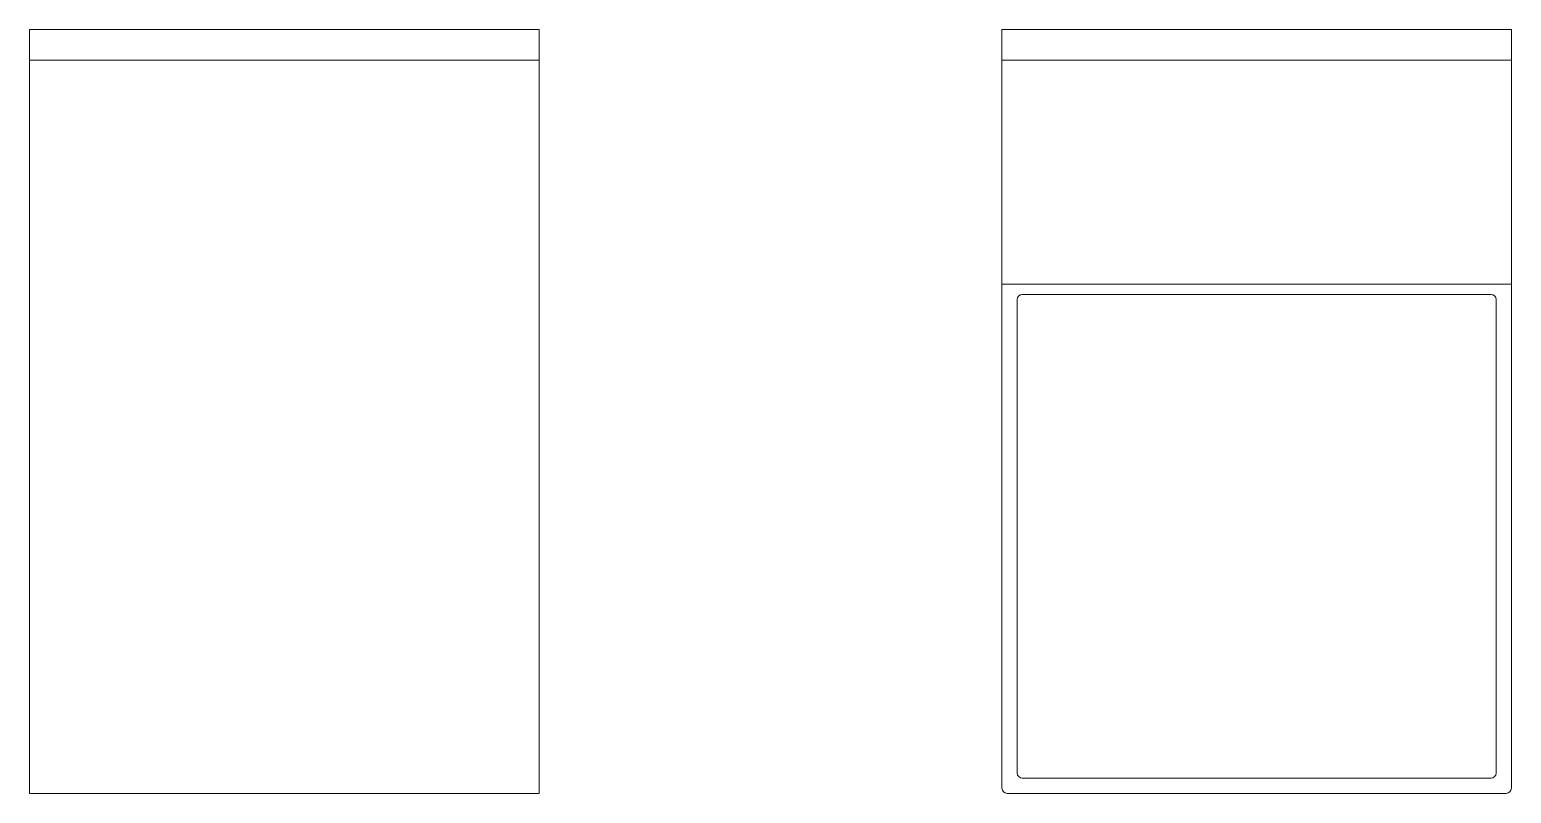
# Model space of a CAD drawing. Header units: millimetres. Extents: x -1085 to 10527, y 119 to 3003.
# Drawn here: x 9048.9 to 9194.3, y 2590.6 to 2665.6 of the extents above; entities that cross this region are included whole.
import ezdxf

# ---------------------------------------------------------------- set-up
doc = ezdxf.new("R2010")
doc.units = ezdxf.units.MM
doc.layers.add('A-FURN', color=2, linetype='Continuous', lineweight=18)

msp = doc.modelspace()

# ---------------------------------------------------------------- linework, layer by layer
at = {"layer": 'A-FURN'}
for p, q in [((9098.91, 2665.61), (9048.91, 2665.61)), ((9048.91, 2665.61), (9048.91, 2590.61)), ((9098.91, 2590.61), (9098.91, 2665.61)), ((9144.34, 2665.61), (9194.34, 2665.61)), ((9144.34, 2591.11), (9144.34, 2665.61)), ((9194.34, 2665.61), (9194.34, 2591.11)), ((9048.91, 2662.61), (9098.91, 2662.61)), ((9144.34, 2662.61), (9194.34, 2662.61)), ((9194.34, 2640.61), (9144.34, 2640.61)), ((9146.34, 2639.6), (9192.34, 2639.6)), ((9145.84, 2639.1), (9145.84, 2592.61)), ((9192.84, 2592.61), (9192.84, 2639.1)), ((9146.34, 2592.11), (9192.34, 2592.11)), ((9048.91, 2590.61), (9098.91, 2590.61)), ((9144.84, 2590.61), (9193.84, 2590.61))]:
    msp.add_line(p, q, dxfattribs=at)
for centre, start, end in [((9146.34, 2639.1), 90, 180), ((9192.34, 2639.1), 0, 90), ((9146.34, 2592.61), 180, 270), ((9192.34, 2592.61), 270, 0), ((9144.84, 2591.11), 180, 270), ((9193.84, 2591.11), 270, 0)]:
    msp.add_arc(centre, 0.5, start, end, dxfattribs=at)

doc.saveas('drawing.dxf')
